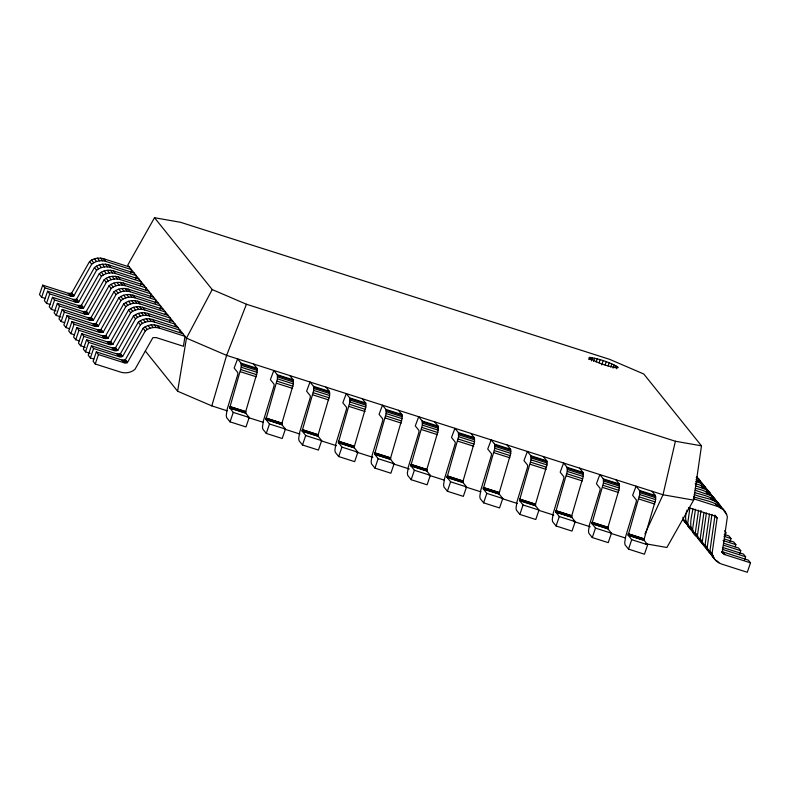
<?xml version="1.0" encoding="UTF-8"?>
<svg xmlns="http://www.w3.org/2000/svg" width="790" height="790" viewBox="0 0 790 790"><rect width="100%" height="100%" fill="white"/><g stroke="black" fill="none" stroke-linecap="round" stroke-linejoin="round"><path stroke-width="1.19" d="M249.196 417.495L233.257 412.41L229.712 407.828L241.236 367.271L241.039 363.173L237.602 358.887L234.156 368.051L237.83 372.613L237.849 374.243L227.234 409.013L226.236 415.372L226.592 417.564L230.038 421.85L245.976 426.936L249.196 417.495L245.749 413.209L245.72 411.58L257.175 372.366L256.977 368.268L253.541 363.983M285.417 429.069L269.479 423.983L265.934 419.401L277.458 378.844L277.27 374.746L273.824 370.461L270.387 379.625L274.051 384.187L274.081 385.816L263.455 420.586L262.468 426.946L262.823 429.128L266.26 433.424L282.208 438.509L285.417 429.069L281.971 424.783L281.951 423.154L293.406 383.93L293.209 379.842L289.762 375.546M321.639 440.642L305.7 435.547L302.155 430.965L313.689 390.408L313.492 386.32L310.045 382.034L306.609 391.188L310.282 395.76L310.302 397.39L299.687 432.16L298.689 438.519L299.045 440.702L302.491 444.987L318.429 450.083L321.639 440.642L318.202 436.357L318.173 434.727L329.627 395.504L329.43 391.406L325.984 387.12M357.87 452.216L341.932 447.12L338.387 442.538L349.911 401.982L349.713 397.893L346.277 393.598L342.83 402.762L346.504 407.324L346.524 408.953L335.908 443.723L334.911 450.083L335.266 452.275L338.713 456.561L354.651 461.646L357.87 452.216L354.424 447.92L354.394 446.301L365.849 407.077L365.651 402.979L362.215 398.693M394.091 463.779L378.153 458.694L374.608 454.112L386.132 413.555L385.945 409.457L382.498 405.171L379.062 414.335L382.725 418.897L382.755 420.527L372.13 455.297L371.142 461.656L371.498 463.839L374.934 468.134L390.882 473.22L394.091 463.779L390.645 459.494L390.625 457.864L402.08 418.641L401.883 414.553L398.437 410.267M430.313 475.353L414.375 470.257L410.83 465.685L422.364 425.129L422.166 421.031L418.72 416.745L415.283 425.899L418.957 430.471L418.976 432.1L408.361 466.87L407.363 473.23L407.719 475.412L411.165 479.698L427.104 484.793L430.313 475.353L426.876 471.067L426.847 469.438L438.302 430.214L438.104 426.116L434.658 421.83M466.544 486.926L450.606 481.831L447.061 477.249L458.585 436.692L458.388 432.604L454.941 428.308L451.505 437.472L455.178 442.045L455.198 443.664L444.582 478.444L443.585 484.793L443.941 486.986L447.387 491.271L463.325 496.367L466.544 486.926L463.098 482.641L463.068 481.011L474.523 441.788L474.326 437.69L470.889 433.404M502.766 498.49L486.828 493.404L483.283 488.822L494.807 448.266L494.619 444.168L491.173 439.882L487.736 449.046L491.4 453.608L491.429 455.238L480.804 490.007L479.816 496.367L480.172 498.559L483.608 502.845L499.557 507.931L502.766 498.49L499.32 494.204L499.3 492.575L510.755 453.361L510.557 449.263L507.111 444.977M538.987 510.064L523.049 504.978L519.504 500.396L531.038 459.839L530.841 455.741L527.394 451.455L523.958 460.619L527.631 465.182L527.651 466.811L517.035 501.581L516.038 507.94L516.393 510.123L519.84 514.409L535.778 519.504L538.987 510.064L535.551 505.778L535.521 504.148L546.976 464.925L546.779 460.837L543.332 456.541M575.219 521.637L559.281 516.542L555.735 511.96L567.26 471.403L567.062 467.315L563.616 463.029L560.179 472.183L563.853 476.755L563.892 478.276L553.257 513.154L552.259 519.514L552.615 521.696L556.061 525.982L572 531.077L575.219 521.637L571.772 517.351L571.743 515.722L583.198 476.498L583 472.4L579.564 468.115M611.44 533.211L595.502 528.115L591.957 523.533L603.481 482.976L603.293 478.878L599.847 474.593L596.411 483.757L600.074 488.319L600.104 489.948L589.478 524.718L588.491 531.077L588.846 533.27L592.283 537.556L608.231 542.641L611.44 533.211L607.994 528.915L607.974 527.295L619.429 488.072L619.232 483.974L615.785 479.688M647.662 544.774L631.724 539.688L628.178 535.106L639.712 494.55L639.515 490.452L636.069 486.166L632.632 495.33L636.306 499.892L636.325 501.522L625.71 536.292L624.712 542.651L625.068 544.833L628.514 549.129L644.452 554.215L647.662 544.774L644.225 540.488L644.196 538.859L655.651 499.635L655.453 495.547L652.007 491.262M687.794 525.735L691.991 530.702C685.601 525.548 684.101 517.667 687.083 510.024M689.937 528.411L687.695 523.414L689.917 507.931M692.662 531.808L696.859 536.765C687.527 529.981 691.112 518.546 692.988 508.948M694.805 534.475L692.563 529.478L695.467 509.234M697.54 537.871L701.737 542.839L697.54 537.871L695.299 532.875L698.538 510.241M699.683 540.538L697.442 535.551L701.026 510.528M708.274 550.107L702.409 543.935L700.167 538.948L703.92 512.74M704.552 546.601L702.31 541.614L706.408 513.026M713.143 556.18L707.287 549.998L705.045 545.011L709.479 514.043M709.43 552.674L707.188 547.677L711.958 514.33M750.5 562.836L724.894 554.649L721.744 551.529L748.357 560.159L750.5 562.836L747.291 572.276L721.685 564.09C716.017 562.006 711.662 556.762 709.914 551.074L715.029 515.337M714.298 558.737L712.057 553.75L717.113 517.885L714.535 515.919L688.406 507.575M693.62 500.139L701.481 445.837L643.781 374.006L609.584 359.332L180.604 222.306L154.514 217.724L127.773 265.075L186.47 338.15L226.612 355.382L662.998 494.767L693.62 500.139L666.879 547.49L645.529 543.747M130.883 272.915L131.397 269.588L105.791 261.411C101.002 259.95 95.551 260.947 91.699 264.186L73.875 295.855L70.458 296.013L44.862 287.837L42.709 285.16L39.5 294.601L41.643 297.277L45.139 298.393M135.752 278.979L136.265 275.651L110.669 267.474C105.88 266.023 100.419 267.01 96.578 270.249L78.743 301.928L75.336 302.076L49.73 293.9L47.588 291.234L44.368 300.674L46.521 303.34L50.007 304.456M140.62 285.042L141.143 281.724L115.538 273.538C110.748 272.086 105.297 273.073 101.446 276.312L83.612 307.991L80.205 308.14L54.599 299.963L52.456 297.297L49.247 306.737L51.389 309.404L56.041 310.895M145.666 289.999L146.012 287.787L120.406 279.611C115.626 278.149 110.166 279.147 106.324 282.376L88.49 314.055L85.083 314.213L59.477 306.036L57.334 303.36L54.115 312.8L56.258 315.467L60.919 316.958M150.367 297.178L150.89 293.85L125.284 285.674C120.495 284.222 115.034 285.21 111.192 288.449L93.358 320.118L89.951 320.276L64.346 312.099L62.203 309.433L58.993 318.864L61.136 321.54L64.622 322.656M155.245 303.241L155.758 299.914L130.153 291.737C125.373 290.286 119.912 291.273 116.061 294.512L98.237 326.191L94.82 326.339L69.224 318.163L67.071 315.496L63.862 324.937L66.005 327.603L69.5 328.719M160.113 309.305L160.627 305.987L135.031 297.81C130.241 296.349 124.781 297.346 120.939 300.575L103.105 332.254L99.698 332.412L74.092 324.226L71.949 321.56L68.73 331L70.883 333.666L74.369 334.782M165.159 314.262L165.505 312.05L139.899 303.874C135.11 302.412 129.659 303.409 125.808 306.648L107.973 338.318L104.566 338.476L78.96 330.299L76.818 327.623L73.608 337.063L75.751 339.74L79.247 340.855M169.86 321.441L170.373 318.113L144.768 309.937C139.988 308.485 134.527 309.473 130.686 312.712L112.852 344.391L109.445 344.539L83.839 336.362L81.696 333.696L78.477 343.137L80.62 345.803L85.281 347.284M174.906 326.398L175.252 324.186L149.646 316C144.856 314.548 139.395 315.536 135.554 318.775L117.72 350.454L114.313 350.602L88.707 342.425L86.564 339.759L83.355 349.2L85.498 351.866L90.149 353.357M179.774 332.462L180.12 330.25L154.514 322.073C149.735 320.612 144.274 321.609 140.422 324.838L122.598 356.517L119.181 356.675L93.585 348.499L91.442 345.822L88.223 355.263L90.366 357.929L93.862 359.045M227.086 410.77L211.809 405.892L177.612 391.218L186.47 338.15L212.214 289.565L154.514 217.724M212.214 289.565L246.421 304.239L675.391 441.255L662.998 494.767L644.917 533.951M211.809 405.892L226.612 355.382L246.421 304.239M41.643 297.277L44.862 287.837M46.521 303.34L49.73 293.9M51.389 309.404L54.599 299.963M56.258 315.467L59.477 306.036M61.136 321.54L64.346 312.099M66.005 327.603L69.224 318.163M70.883 333.666L74.092 324.226M75.751 339.74L78.96 330.299M80.62 345.803L83.839 336.362M85.498 351.866L88.707 342.425M90.366 357.929L93.585 348.499M96.311 351.896L93.102 361.326L95.244 364.002L120.84 372.179C125.63 373.631 131.091 372.643 134.932 369.404L152.885 337.666L156.173 337.577L183.438 346.287L184.988 336.313L159.392 328.136C154.603 326.685 149.142 327.672 145.301 330.911L127.348 362.65L124.06 362.738L98.454 354.562L96.311 351.896L121.917 360.072L125.205 359.973L143.158 328.235C146.999 325.006 152.46 324.009 157.25 325.47L182.846 333.647M95.244 364.002L98.454 354.562M230.038 421.85L233.257 412.41M266.26 433.424L269.479 423.983M302.491 444.987L305.7 435.547M338.713 456.561L341.932 447.12M374.934 468.134L378.153 458.694M411.165 479.698L414.375 470.257M447.387 491.271L450.606 481.831M483.608 502.845L486.828 493.404M519.84 514.409L523.049 504.978M588.817 359.509L589.538 357.396C599.442 358.887 609.455 362.097 618.066 367.241L618.155 367.636C608.102 366.906 597.842 362.995 589.083 357.979L589.538 357.396M589.982 359.559L590.703 357.435M591.345 360.882L592.431 357.712M593.557 361.376L594.643 358.196M596.164 362.047L597.24 358.867M599.037 362.887L600.124 359.717M601.704 364.921L603.145 360.684M605.11 364.911L606.197 361.731M608.043 365.997L609.13 362.827M556.061 525.982L559.281 516.542M610.739 367.083L611.815 363.904M613.07 368.101L614.146 364.931M615.292 367.972L616.012 365.849M616.615 368.752L617.336 366.629M592.283 537.556L595.502 528.115M628.514 549.129L631.724 539.688M725.062 535.65L726.138 532.5L724.707 530.722M729.94 541.713L731.007 538.573L728.864 535.896L724.213 534.415M735.164 546.729L735.885 544.636L733.742 541.97L724.43 538.987M739.687 553.849L740.753 550.699L738.611 548.033L723.482 543.194M744.555 559.913L745.632 556.762L743.479 554.096L722.534 547.401M42.709 285.16L68.315 293.347L71.604 293.248L89.556 261.51C93.408 258.281 98.859 257.283 103.648 258.745L129.254 266.921M47.588 291.234L73.194 299.41L76.472 299.321L94.435 267.583C98.276 264.344 103.737 263.346 108.516 264.808L134.122 272.985M52.456 297.297L78.062 305.473L81.35 305.384L99.303 273.646C103.144 270.407 108.605 269.42 113.395 270.871L139 279.048M143.869 285.121L118.263 276.935C113.484 275.483 108.023 276.47 104.171 279.709L86.347 311.388L82.93 311.537L57.334 303.36M62.203 309.433L87.809 317.61L91.097 317.511L109.05 285.773C112.891 282.543 118.352 281.546 123.141 283.008L148.737 291.184M67.071 315.496L92.677 323.673L95.965 323.584L113.918 291.846C117.769 288.607 123.22 287.619 128.01 289.071L153.615 297.247M71.949 321.56L97.555 329.736L100.844 329.647L118.796 297.909C122.638 294.67 128.099 293.683 132.878 295.134L158.484 303.311M76.818 327.623L102.424 335.809L105.712 335.71L123.665 303.972C127.506 300.743 132.967 299.746 137.756 301.207L163.362 309.384M81.696 333.696L107.302 341.873L110.58 341.784L128.533 310.036C132.384 306.806 137.845 305.809 142.625 307.271L168.231 315.447M86.564 339.759L112.17 347.936L115.459 347.847L133.411 316.109C137.253 312.87 142.714 311.882 147.503 313.334L173.109 321.51M91.442 345.822L117.038 353.999L120.327 353.91L138.28 322.172C142.131 318.933 147.582 317.945 152.371 319.397L177.977 327.583M675.391 441.255L701.481 445.837M695.931 481.475C700.72 482.621 705.174 485.613 707.159 490.254L705.016 487.588M695.161 483.757C702.508 484.991 708.867 489.563 712.027 496.318L708.363 490.975M696.148 486.057L705.964 489.533L710.506 493.641M695.378 488.339C704.048 490.116 713.163 493.711 716.905 502.391L715.473 500.613M695.2 490.264L710.832 495.597L715.385 499.705M694.43 492.545C704.512 495.567 717.182 497.493 721.774 508.454L720.342 506.676M694.252 494.471C702.636 498.451 714.111 497.888 720.253 505.768M693.492 496.752C705.361 501.018 723.383 502.065 727.373 516.828L722.248 552.565L723.887 554.205M693.304 498.678L717.745 506.479L723.077 509.54L725.131 511.841M241.039 363.173L256.977 368.268M277.27 374.746L293.209 379.842M313.492 386.32L329.43 391.406M349.713 397.893L365.651 402.979M385.945 409.457L401.883 414.553M422.166 421.031L438.104 426.116M458.388 432.604L474.326 437.69M494.619 444.168L510.557 449.263M530.841 455.741L546.779 460.837M567.062 467.315L583 472.4M603.293 478.878L619.232 483.974M639.515 490.452L655.453 495.547M241.335 363.983L257.273 369.068M277.557 375.546L293.495 380.642M313.778 387.12L329.716 392.215M350.01 398.693L365.948 403.779M386.231 410.257L402.169 415.352M422.453 421.83L438.391 426.926M458.684 433.404L474.622 438.49M494.905 444.977L510.844 450.063M531.127 456.541L547.065 461.637M567.358 468.115L583.296 473.2M603.58 479.688L619.518 484.774M639.801 491.252L655.74 496.347M241.394 365.365L257.333 370.451M277.626 376.939L293.564 382.024M313.847 388.502L329.786 393.598M350.069 400.076L366.007 405.161M386.3 411.649L402.238 416.735M422.522 423.213L438.46 428.308M458.743 434.786L474.681 439.882M494.975 446.36L510.913 451.446M531.196 457.924L547.134 463.019M567.418 469.497L583.356 474.593M603.649 481.071L619.587 486.156M639.87 492.644L655.809 497.73M241.236 367.271L257.175 372.366M277.458 378.844L293.406 383.93M313.689 390.408L329.627 395.504M349.911 401.982L365.849 407.077M386.132 413.555L402.08 418.641M422.364 425.129L438.302 430.214M458.585 436.692L474.523 441.788M494.807 448.266L510.755 453.361M531.038 459.839L546.976 464.925M567.26 471.403L583.198 476.498M603.481 482.976L619.429 488.072M639.712 494.55L655.651 499.635M240.861 369.621L256.799 374.707M277.083 381.195L293.021 386.28M313.304 392.758L329.242 397.854M349.536 404.332L365.474 409.427M385.757 415.905L401.695 420.991M421.978 427.469L437.917 432.565M458.21 439.043L474.148 444.138M494.431 450.616L510.37 455.702M530.653 462.19L546.591 467.275M566.884 473.753L582.823 478.849M603.106 485.327L619.044 490.412M639.327 496.9L655.265 501.986M240.407 371.725L256.345 376.81M276.628 383.288L292.567 388.384M312.85 394.862L328.788 399.957M349.081 406.435L365.019 411.521M385.303 418.009L401.241 423.094M421.524 429.572L437.463 434.668M457.756 441.146L473.694 446.232M493.977 452.719L509.915 457.805M530.199 464.283L546.137 469.379M566.43 475.857L582.368 480.952M602.652 487.43L618.59 492.516M638.873 498.994L654.811 504.089M724.025 536.341L731.007 538.573M723.077 540.548L735.885 544.636M723.294 545.12L740.753 550.699M722.346 549.327L745.632 556.762M229.781 406.495L245.72 411.58M266.013 418.068L281.951 423.154M318.173 434.727L302.234 429.632L318.153 434.836M338.456 441.205L354.394 446.301L338.436 441.314M374.687 452.779L390.625 457.864M410.909 464.342L426.847 469.438M463.068 481.011L447.13 475.916L463.049 481.11M483.362 487.489L499.3 492.575L483.342 487.598M519.583 499.063L535.521 504.148M555.805 510.626L571.743 515.722M592.036 522.2L607.974 527.295M628.257 533.773L644.196 538.859M229.762 406.603L245.7 411.689M265.993 418.167L281.931 423.262M374.667 452.887L390.606 457.973M410.889 464.451L426.827 469.546M519.563 499.162L535.501 504.257M555.785 510.735L571.723 515.831M592.016 522.308L607.954 527.394M628.238 533.872L644.176 538.968M229.692 407.314L245.631 412.4M265.914 418.878L281.852 423.973M302.145 430.451L318.084 435.547M338.367 442.025L354.305 447.11M374.588 453.598L390.527 458.684M410.82 465.162L426.758 470.257M447.041 476.735L462.979 481.831M483.263 488.309L499.201 493.394M519.494 499.873L535.432 504.968M555.716 511.446L571.654 516.542M591.937 523.019L607.875 528.105M628.168 534.593L644.107 539.679M229.712 407.828L245.65 412.923M265.934 419.401L281.872 424.487M302.155 430.965L318.094 436.06M338.387 442.538L354.325 447.634M374.608 454.112L390.546 459.197M410.83 465.685L426.768 470.771M447.061 477.249L462.999 482.344M483.283 488.822L499.221 493.918M519.504 500.396L535.442 505.482M555.735 511.96L571.674 517.055M591.957 523.533L607.895 528.629M628.178 535.106L644.117 540.192M229.811 408.124L245.749 413.209M266.032 419.688L281.971 424.783M302.254 431.261L318.202 436.357M338.485 442.834L354.424 447.92M374.707 454.408L390.645 459.494M410.928 465.972L426.876 471.067M447.16 477.545L463.098 482.641M483.381 489.119L499.32 494.204M519.603 500.682L535.551 505.778M555.834 512.256L571.772 517.351M592.056 523.829L607.994 528.915M628.277 535.403L644.225 540.488M248.248 417.535L263.524 422.413M284.676 429.168L299.953 434.046M321.115 440.8L336.392 445.688M356.369 452.068L372.821 457.321M392.798 463.7L409.26 468.964M429.237 475.343L444.513 480.221M465.666 486.976L480.952 491.854M502.104 498.618L517.381 503.497M538.533 510.251L553.81 515.129M573.797 521.519L590.249 526.772M611.401 533.526L625.502 538.03M705.638 487.578L701.441 482.611L696.108 479.55L698.251 482.216M696.217 477.397L698.716 479.214L702.29 484.191L696.563 476.538L698.716 479.214M684.979 521.973L682.925 519.672L688.781 525.844M689.848 528.036L691.517 529.241M699.594 540.163L702.093 541.98M702.409 543.935L706.132 547.44M707.287 549.998L711 553.504M712.155 556.071L714.209 558.362M698.617 478.839L700.769 481.505M701.441 482.611L703.584 485.277M706.309 488.674L708.452 491.341M711.188 494.738L713.331 497.414M716.056 500.811L718.199 503.477M720.934 506.874L723.077 509.54M726.652 514.517L722.988 509.165M698.943 480.794L701.086 483.46M703.811 486.857L705.964 489.533M708.689 492.93L710.832 495.597M713.558 498.994L715.701 501.66M718.436 505.057L720.579 507.733M700.987 485.613L703.13 488.279M705.855 491.676L707.998 494.352M710.724 497.749L712.876 500.416M715.602 503.813L717.745 506.479M714.97 515.218L717.172 518.013M722.751 551.983L724.894 554.649M721.586 551.756L723.008 553.533M685.552 520.748L687.695 523.414M690.42 526.812L692.563 529.478M695.299 532.875L697.442 535.551M700.167 538.948L702.31 541.614M705.045 545.011L707.188 547.677M709.914 551.074L712.057 553.75M717.419 561.068L718.851 562.845M686.273 523.059L688.416 525.725M691.141 529.122L693.284 531.788M696.02 535.186L698.163 537.852M700.888 541.249L703.031 543.925M705.766 547.322L707.909 549.988M710.635 553.385L712.778 556.051M685.69 522.862L687.122 524.639M704.463 546.236L706.606 548.902M709.341 552.299L711.484 554.965M714.92 559.251L716.352 561.038M103.648 258.745L105.791 261.411M108.516 264.808L110.669 267.474M113.395 270.871L115.538 273.538M118.263 276.935L120.406 279.611M123.141 283.008L125.284 285.674M128.01 289.071L130.153 291.737M132.878 295.134L135.031 297.81M137.756 301.207L139.899 303.874M142.625 307.271L144.768 309.937M147.503 313.334L149.646 316M152.371 319.397L154.514 322.073M157.25 325.47L159.392 328.136M100.606 258.113L102.749 260.779M105.475 264.176L107.618 266.842M110.353 270.239L112.496 272.915M115.222 276.312L117.364 278.979M120.1 282.376L122.243 285.042M124.968 288.439L127.111 291.115M129.837 294.512L131.979 297.178M134.715 300.575L136.858 303.241M139.583 306.639L141.726 309.305M144.461 312.702L146.604 315.378M149.33 318.775L151.473 321.441M154.198 324.838L156.351 327.504M97.486 258.132L99.629 260.799M102.354 264.196L104.497 266.862M107.233 270.259L109.376 272.925M112.101 276.322L114.244 278.998M116.979 282.395L119.122 285.062M121.848 288.459L123.991 291.125M126.716 294.522L128.859 297.198M131.594 300.595L133.737 303.261M136.463 306.658L138.606 309.325M141.341 312.722L143.484 315.388M146.209 318.785L148.352 321.461M151.078 324.858L153.23 327.524M94.425 258.794L96.568 261.46M99.293 264.857L101.436 267.524M104.171 270.921L106.314 273.597M109.04 276.994L111.183 279.66M113.918 283.057L116.061 285.723M118.786 289.12L120.929 291.787M123.655 295.184L125.798 297.86M128.533 301.257L130.676 303.923M133.401 307.32L135.544 309.986M138.28 313.383L140.422 316.059M143.148 319.456L145.291 322.123M148.016 325.519L150.169 328.186M91.551 260.068L93.694 262.744M96.429 266.141L98.572 268.807M101.298 272.204L103.441 274.871M106.176 278.268L108.319 280.934M111.044 284.331L113.187 287.007M115.913 290.404L118.066 293.07M120.791 296.467L122.934 299.134M125.659 302.531L127.802 305.207M130.538 308.604L132.681 311.27M135.406 314.667L137.549 317.333M140.274 320.73L142.427 323.396M145.153 326.793L147.296 329.469M89.556 261.51L91.699 264.186M94.435 267.583L96.578 270.249M99.303 273.646L101.446 276.312M104.171 279.709L106.324 282.376M109.05 285.773L111.192 288.449M113.918 291.846L116.061 294.512M118.796 297.909L120.939 300.575M123.665 303.972L125.808 306.648M128.533 310.036L130.686 312.712M133.411 316.109L135.554 318.775M138.28 322.172L140.422 324.838M143.158 328.235L145.301 330.911M145.301 350.987L177.612 391.218M71.722 293.189L73.875 295.855M76.6 299.252L78.743 301.928M81.469 305.325L83.612 307.991M88.49 314.055L86.347 311.388L88.362 314.114M91.215 317.452L93.358 320.118M96.084 323.515L98.237 326.191M100.962 329.588L103.105 332.254M105.83 335.651L107.973 338.318M110.709 341.715L112.852 344.391M115.577 347.788L117.72 350.454M120.455 353.851L122.598 356.517M125.324 359.914L127.467 362.58M71.604 293.248L73.747 295.924M76.472 299.321L78.625 301.987M81.35 305.384L83.493 308.051M91.097 317.511L93.24 320.187M95.965 323.584L98.108 326.25M100.844 329.647L102.986 332.313M105.712 335.71L107.855 338.387M110.58 341.784L112.723 344.45M115.459 347.847L117.601 350.513M120.327 353.91L122.47 356.576M125.205 359.973L127.348 362.65M70.517 293.525L72.66 296.201M75.396 299.598L77.538 302.264M80.264 305.661L82.407 308.327M85.132 311.724L87.285 314.4M90.011 317.797L92.153 320.464M94.879 323.861L97.022 326.527M99.757 329.924L101.9 332.59M104.626 335.987L106.769 338.663M109.504 342.06L111.647 344.726M114.372 348.123L116.515 350.79M119.241 354.187L121.384 356.863M124.119 360.26L126.262 362.926M69.401 293.564L71.554 296.23M74.28 299.627L76.423 302.293M79.148 305.691L81.291 308.357M84.026 311.754L86.169 314.43M88.895 317.827L91.038 320.493M93.763 323.89L95.916 326.556M98.641 329.953L100.784 332.63M103.51 336.026L105.653 338.693M108.388 342.09L110.531 344.756M113.256 348.153L115.399 350.819M118.135 354.216L120.278 356.892M123.003 360.289L125.146 362.956M68.315 293.347L70.458 296.013M73.194 299.41L75.336 302.076M78.062 305.473L80.205 308.14M82.93 311.537L85.083 314.213M87.809 317.61L89.951 320.276M92.677 323.673L94.82 326.339M97.555 329.736L99.698 332.412M102.424 335.809L104.566 338.476M107.302 341.873L109.445 344.539M112.17 347.936L114.313 350.602M117.038 353.999L119.181 356.675M121.917 360.072L124.06 362.738M718.11 503.102L719.631 505.788M713.242 497.038L714.249 498.826M685.068 522.338L682.827 517.351"/></g></svg>
